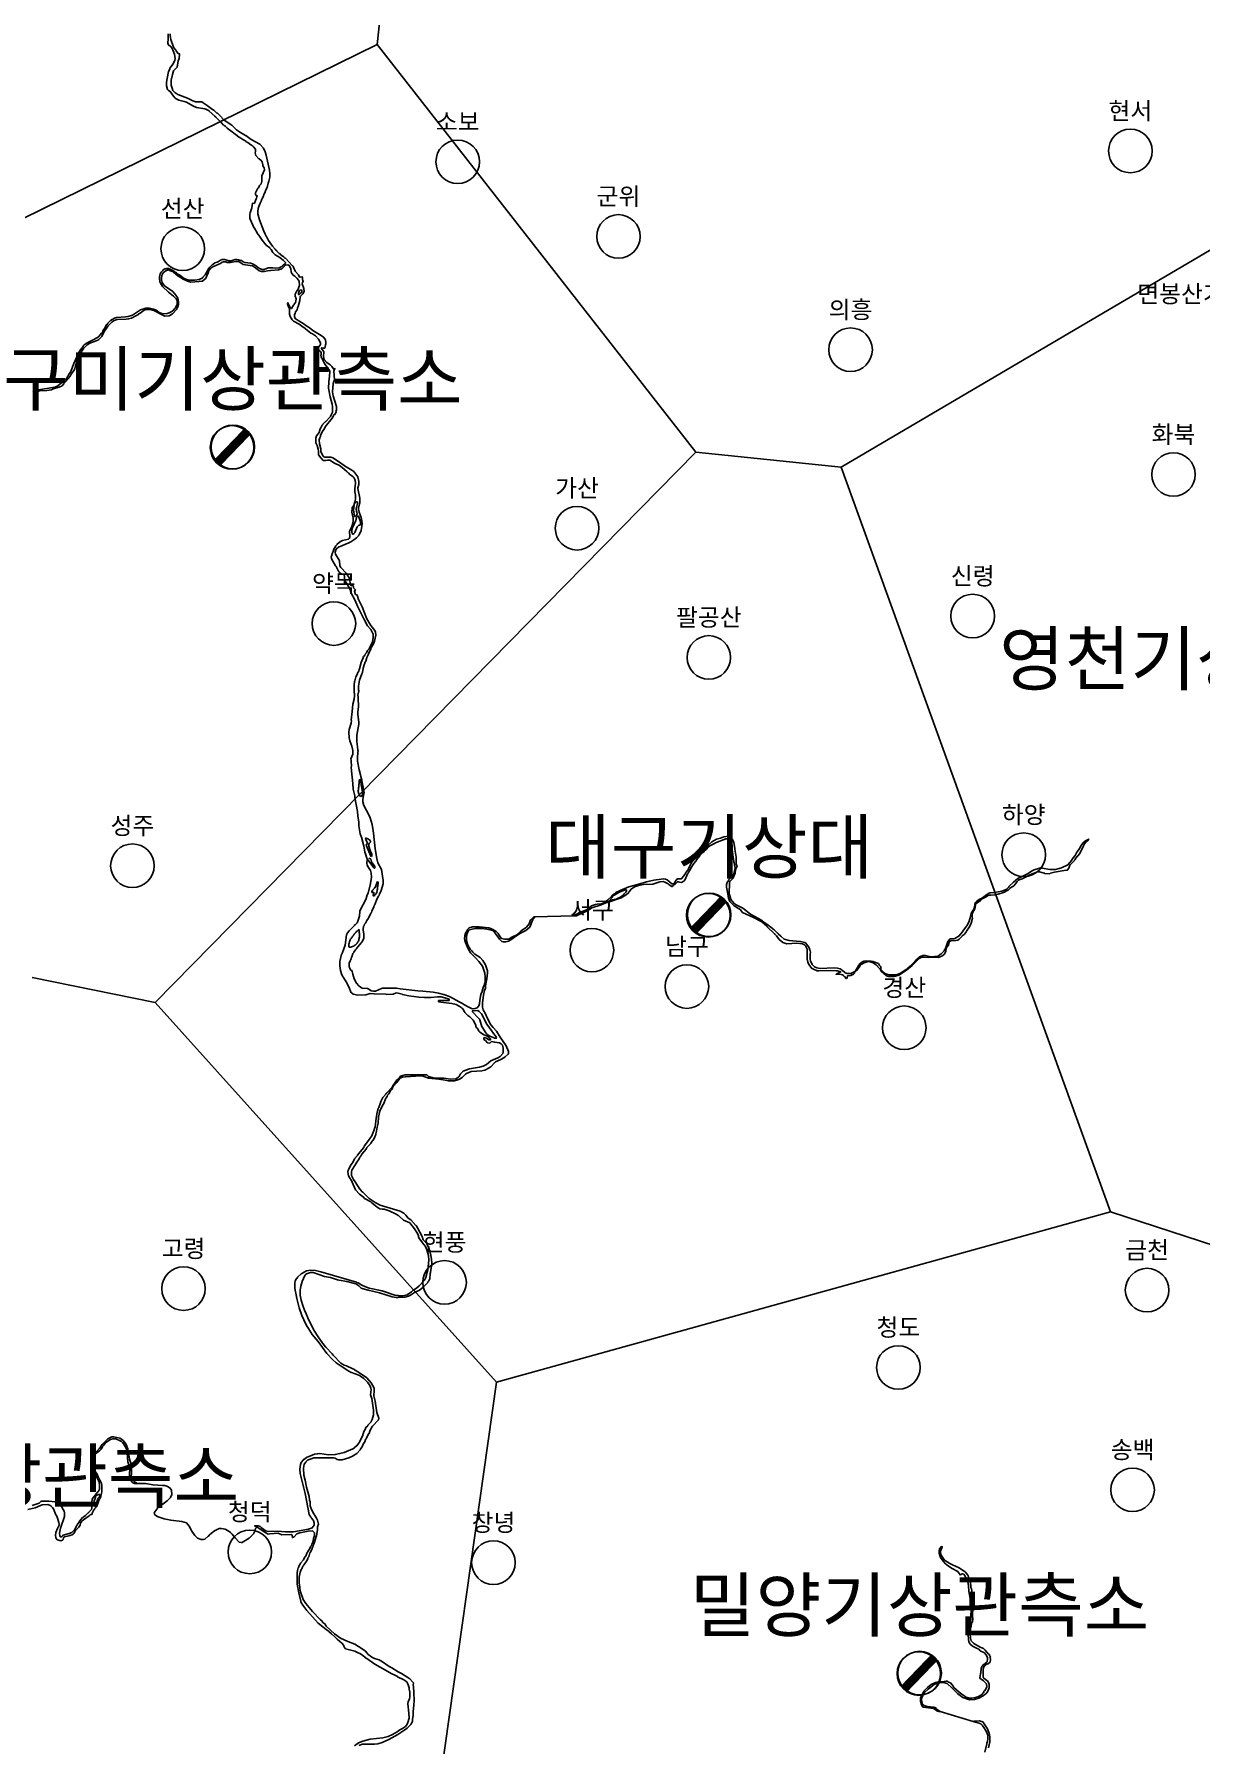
# Model space of a CAD drawing. Header units: millimetres. Extents: x -954552 to 1497340, y -301250 to 736091.
# Drawn here: x 307207 to 374112, y 218938 to 317031 of the extents above; entities that cross this region are included whole.
import ezdxf
from ezdxf.enums import TextEntityAlignment as Align

# ---------------------------------------------------------------- set-up
doc = ezdxf.new("R2010")
doc.units = ezdxf.units.MM
for name, color, linetype in [('AWS', 4, 'Continuous'), ('AWS명', 2, 'Continuous'), ('EL', 2, 'Continuous'), ('MAIN-RIVER', 5, 'Continuous'), ('Point', 1, 'Continuous'), ('관측소명', 3, 'Continuous'), ('기상청', 1, 'Continuous'), ('티센', 6, 'Continuous')]:
    doc.layers.add(name, color=color, linetype=linetype)
doc.styles.get("Standard").update_dxf_attribs({"font": ''})
doc.styles.get('Standard').set_extended_font_data('Gulim')

# ---------------------------------------------------------------- blocks, each defined once
blk = doc.blocks.new('관측소(기상청)')
at = {"layer": '기상청', "const_width": 500}
blk.add_lwpolyline([(821, 874), (-914, -926)], dxfattribs=at)
at = {"layer": '기상청'}
blk.add_circle((-46, -26), 1250, dxfattribs=at)

msp = doc.modelspace()

# ---------------------------------------------------------------- linework, layer by layer
at = {"layer": 'AWS'}
for centre in [(331495, 309714), (370073, 310336), (340715, 305435), (315723, 304728), (354027, 298939), (372545, 291783), (338340, 288702), (324393, 283236), (361028, 283666), (345897, 281293), (363955, 269979), (312840, 269347), (339193, 264506), (344639, 262418), (357106, 260055), (315771, 245097), (330741, 245453), (371033, 245012), (356767, 240575), (370198, 233557), (319571, 229996), (333544, 229382)]:
    msp.add_circle(centre, 1250, dxfattribs=at)
at = {"layer": 'MAIN-RIVER'}
for p, q in [((335898, 266411), (338158, 266479)), ((360499, 265650), (360703, 265894)), ((360678, 265593), (360839, 265837)), ((361057, 220282), (359156, 220847))]:
    msp.add_line(p, q, dxfattribs=at)
at = {"layer": 'MAIN-RIVER', "color": 5}
for points in [[(314880, 317050), (314890, 316760), (314870, 316510), (314880, 316460), (314890, 316430), (314980, 316360), (315040, 316330), (315120, 316210), (315130, 316180), (315130, 316180), (315250, 315880), (315280, 315750), (315290, 315620), (315280, 315540), (315180, 315330), (314980, 315080), (314980, 315030), (314900, 314890), (314830, 314490), (314790, 314280), (314790, 314070), (314860, 313870), (314900, 313810), (315010, 313750), (315200, 313470), (315290, 313370), (315350, 313320), (315510, 313250), (315800, 313180), (315940, 313140), (316310, 312920), (316510, 312820), (316990, 312760), (317050, 312740), (317250, 312630), (317250, 312620), (317560, 312340), (317590, 312300), (317610, 312300), (317620, 312270), (317700, 312190), (317700, 312190), (317880, 312030), (317920, 311970), (318070, 311820), (318080, 311820), (318100, 311790), (318130, 311770), (318150, 311770), (318180, 311730), (318240, 311690), (318250, 311670), (318280, 311660), (318280, 311640), (318560, 311440), (318650, 311350), (318740, 311300), (318860, 311200), (318860, 311180), (319060, 311070), (319180, 310990), (319250, 310960), (319360, 310880), (319360, 310860), (319450, 310820), (319630, 310680), (319660, 310670), (319690, 310640), (319710, 310640), (319750, 310620), (319760, 310590), (319790, 310570), (319900, 310440), (319900, 310440), (319890, 310310), (319870, 310230), (319890, 310150), (319920, 310070), (320090, 309890), (320110, 309890), (320230, 309790), (320290, 309720), (320310, 309550), (320320, 309490), (320400, 309360), (320420, 309250), (320260, 308910), (320270, 308830), (320270, 308610), (320230, 308450), (320130, 308350), (320090, 308250), (320030, 308200), (319890, 307940), (319890, 307840), (319940, 307790), (319990, 307770), (319990, 307730), (319970, 307710), (319950, 307630), (319930, 307600), (319840, 307350), (319830, 307330), (319740, 307350), (319730, 307340), (319730, 307340), (319690, 307070), (319590, 306780), (319580, 306720), (319570, 306490), (319590, 306420), (319830, 305900), (319840, 305900), (320010, 305600), (320060, 305530), (320080, 305530), (320080, 305510), (320170, 305400), (320200, 305340), (320280, 305220), (320510, 304940), (320720, 304790), (320720, 304770), (320800, 304690), (320900, 304520), (321030, 304380), (321290, 304230), (321500, 304060), (321510, 304060), (321520, 304040), (321610, 303940), (321610, 303890), (321480, 303780), (321470, 303780), (321460, 303750), (321410, 303710), (321250, 303630), (321250, 303630), (321050, 303620), (320890, 303640), (320630, 303640), (320400, 303530), (320290, 303530), (320130, 303590), (320070, 303630), (319900, 303760), (319720, 303870), (319630, 303900), (319280, 303940), (319190, 303980), (319090, 304050), (319040, 304050), (318920, 304090), (318820, 304110), (318740, 304110), (318510, 304040), (318360, 304040), (318130, 304110), (317980, 304110), (317890, 304080), (317780, 303990), (317700, 303960), (317570, 303930), (317450, 303830), (317410, 303810), (317280, 303680), (317280, 303670), (317200, 303570), (317120, 303440), (317120, 303440), (317110, 303400), (317080, 303360), (317020, 303240), (316880, 303090), (316880, 303070), (316660, 302960), (316410, 302920), (316100, 302920), (316020, 302940), (315810, 303020), (315550, 303210), (315520, 303240), (315450, 303270), (315450, 303280), (315410, 303310), (315370, 303340), (315330, 303370), (315300, 303390), (315260, 303420), (315220, 303450), (315180, 303470), (315140, 303500), (315090, 303520), (315050, 303550), (315000, 303560), (314950, 303580), (314910, 303590), (314860, 303590), (314810, 303590), (314760, 303580), (314750, 303580), (314750, 303580), (314700, 303570), (314660, 303550), (314610, 303520), (314580, 303490), (314560, 303470), (314520, 303430), (314490, 303390), (314470, 303350), (314440, 303290), (314400, 303110), (314400, 303040), (314420, 302830), (314450, 302760), (314560, 302560), (314910, 302230), (315200, 302010), (315340, 301860), (315400, 301760), (315410, 301560), (315370, 301450), (315310, 301360), (315310, 301340), (315280, 301310), (315280, 301300), (315180, 301190), (315160, 301190), (315160, 301180), (315130, 301150), (314950, 301050), (314840, 301010), (314590, 301000), (314590, 301000), (314380, 301070), (314200, 301200), (314050, 301270), (313820, 301320), (313610, 301320), (313550, 301310), (313300, 301220), (312850, 300920), (312590, 300850), (312440, 300820), (311920, 300780), (311820, 300740), (311580, 300610), (311430, 300470), (311420, 300430), (311350, 300370), (311230, 300150), (311150, 300030), (311120, 299950), (311070, 299890), (311070, 299880), (310910, 299690), (310840, 299630), (310580, 299510), (310250, 299340), (310070, 299210), (310010, 299160), (310010, 299130), (309860, 298940), (309830, 298870), (309680, 298630), (309680, 298630), (309520, 298230), (309500, 298200), (309440, 298040), (309410, 297980), (309400, 297940), (309280, 297650), (309190, 297530), (309150, 297450), (309090, 297380), (309090, 297350), (308810, 297040), (308770, 297030), (308560, 296870), (308390, 296800), (307460, 296640), (307260, 296550), (307130, 296480)], [(325820, 218899), (326026, 218964), (326719, 218969), (326919, 218997), (327161, 219076), (327546, 219250), (328061, 219527), (328454, 219790), (328593, 219894), (328605, 219894), (328808, 220100), (328837, 220177), (328882, 220240), (328902, 220289), (328903, 220387), (328944, 220630), (328940, 220884), (328964, 220979), (328972, 221262), (329001, 221425), (328987, 222003), (328944, 222429), (328970, 222469), (328911, 222539), (328749, 222725), (328642, 222806), (328642, 222806), (328629, 222806), (328277, 223019), (328078, 223114), (327716, 223346), (327558, 223422), (327184, 223700), (326996, 223804), (326719, 223890), (326573, 223970), (326489, 224028), (326483, 224045), (326471, 224044), (326366, 224119), (326204, 224313), (325895, 224523), (325850, 224558), (325806, 224568), (325589, 224708), (325198, 224857), (324774, 225056), (324420, 225299), (323960, 225739), (323869, 225870), (323767, 225948), (323713, 226017), (323713, 226029), (323611, 226113), (323159, 226583), (322785, 227033), (322637, 227269), (322487, 227710), (322487, 227710), (322434, 227903), (322433, 227991), (322404, 228215), (322399, 228546), (322457, 228841), (322479, 228874), (322516, 228992), (322549, 229033), (322621, 229175), (322676, 229231), (322686, 229269), (322829, 229465), (322897, 229606), (322901, 229654), (322950, 229717), (323021, 229937), (323040, 229956), (323149, 230182), (323149, 230220), (323173, 230245), (323173, 230264), (323185, 230276), (323203, 230371), (323244, 230443), (323365, 230811), (323365, 230842), (323389, 230898), (323420, 231036), (323461, 231289), (323462, 231431), (323502, 231593), (323502, 231593), (323463, 231814), (323404, 231942), (323183, 232278), (323085, 232484), (323031, 232637), (323024, 232861), (323000, 232973), (322975, 233179), (322815, 233702), (322740, 234113), (322661, 234393), (322642, 234806), (322695, 235032), (322788, 235148), (322788, 235160), (322879, 235253), (323246, 235390), (324370, 235395), (324476, 235377), (324590, 235298), (324653, 235280), (324878, 235271), (325257, 235395), (325456, 235486), (325703, 235637), (325901, 235856), (325931, 235925), (326016, 236025), (326028, 236075), (326088, 236215), (326169, 236309), (326169, 236309), (326216, 236437), (326248, 236477), (326247, 236496), (326338, 236668), (326338, 236687), (326405, 236792), (326430, 236805), (326444, 236857), (326471, 236976), (326538, 237071), (326562, 237146), (326614, 237202), (326614, 237214), (326943, 237565), (326977, 237660), (326854, 237986), (326758, 238637), (326679, 238942), (326684, 239031), (326712, 239180), (326707, 239367), (326688, 239421), (326529, 239702), (326282, 239980), (325928, 240233), (325915, 240233), (325609, 240421), (325576, 240434), (325569, 240452), (325480, 240501), (325109, 240665), (325109, 240665), (324983, 240709), (324794, 240824), (324349, 241275), (324289, 241356), (323930, 241746), (323820, 241879), (323539, 242270), (323247, 242707), (322892, 243421), (322813, 243658), (322716, 243863), (322620, 244125), (322520, 244434), (322466, 244715), (322462, 245027), (322480, 245107), (322489, 245234), (322566, 245504), (322731, 245843), (322755, 245868), (322755, 245881), (322829, 245945), (322990, 246010), (323052, 246018), (323209, 246014), (323849, 245798), (324200, 245728), (324593, 245609), (324690, 245573), (325135, 245499), (325656, 245370), (325656, 245370), (325718, 245340), (325820, 245266), (325966, 245131), (326079, 245082), (326355, 244999), (327014, 244846), (327742, 244620), (327974, 244592), (328079, 244592), (328455, 244599), (328679, 244672), (328791, 244723), (329013, 244883), (329307, 245006), (329483, 245145), (329779, 245451), (329789, 245481), (329830, 245537), (329895, 245659), (329921, 245959), (329940, 246022), (330006, 246542), (329998, 246791), (329929, 247110), (329917, 247121), (329910, 247226), (329714, 247718), (329644, 247761), (329522, 247887), (329464, 248090), (329182, 248592), (329182, 248592), (329146, 248636), (329157, 248676), (329088, 248709), (328806, 249045), (328655, 249140), (328525, 249308), (328400, 249430), (328192, 249533), (327050, 249890), (326791, 250018), (326766, 250045), (326418, 250262), (326047, 250620), (326047, 250633), (326020, 250650), (325923, 250762), (325902, 250800), (325885, 250806), (325620, 251225), (325521, 251361), (325411, 251590), (325398, 251640), (325396, 251783), (325432, 251884), (325509, 252008), (325539, 252077), (325603, 252149), (325706, 252357), (325841, 252546), (325883, 252630), (325936, 252699), (325936, 252699), (325999, 252811), (326239, 253096), (326238, 253121), (326251, 253121), (326287, 253159), (326287, 253185), (326508, 253425), (326529, 253475), (326686, 253672), (326705, 253716), (326730, 253745), (326776, 253899), (326793, 253927), (326798, 253977), (326844, 254129), (326869, 254362), (326929, 254594), (326954, 254938), (327037, 255265), (327085, 255403), (327212, 255655), (327231, 255674), (327376, 256013), (327449, 256114), (327478, 256196), (327553, 256272), (327646, 256444), (327711, 256525), (327812, 256740), (327891, 256805), (327996, 256913), (327996, 256913), (327996, 256926), (328183, 257144), (328183, 257156), (328332, 257216), (328494, 257250), (329362, 257306), (329450, 257295), (329826, 257157), (330409, 257110), (330781, 257044), (330947, 257018), (331154, 257017), (331316, 257017), (331453, 257044), (331590, 257111), (331746, 257208), (331941, 257389), (332003, 257434), (332258, 257556), (332876, 257590), (333050, 257624), (333134, 257653), (333397, 257811), (333600, 258039), (333600, 258051), (333656, 258102), (333959, 258233), (334137, 258331), (334222, 258387), (334391, 258542), (334411, 258572), (334411, 258572), (334399, 258611), (334402, 258695), (334279, 259024), (333921, 259526), (333722, 259859), (333530, 260070), (333398, 260231), (333180, 260620), (333083, 260849), (332954, 261086), (332914, 261241), (332911, 261435), (332923, 261479), (332966, 261923), (333035, 262188), (333035, 262219), (333090, 262299), (333097, 262438), (333135, 262667), (333166, 262860), (333197, 263207), (333195, 263313), (333084, 263674), (332936, 263910), (332777, 264076), (332474, 264284), (332353, 264398), (332303, 264460), (332290, 264462), (332290, 264481), (332214, 264558), (332214, 264558), (332144, 264654), (332053, 264859), (332006, 265064), (332008, 265333), (332049, 265527), (332116, 265610), (332116, 265622), (332178, 265673), (332320, 265710), (332515, 265741), (332902, 265747), (333161, 265709), (333441, 265648), (333548, 265606), (333899, 265143), (334032, 265008), (334095, 264984), (334263, 264991), (334400, 265026), (334605, 265141), (334835, 265311), (334838, 265315), (334918, 265360), (335063, 265458), (335410, 265635), (335639, 265826), (335813, 266271), (335843, 266294), (335891, 266355), (335898, 266411), (335845, 266400), (335845, 266400), (335688, 266246), (335675, 266245), (335609, 266082), (335585, 266012), (335432, 265823), (335141, 265605), (335032, 265505), (334866, 265361), (334811, 265352), (334714, 265312), (334569, 265232), (334541, 265206), (334411, 265145), (334364, 265131), (334191, 265145), (334004, 265182), (333928, 265263), (333806, 265455), (333673, 265596), (333433, 265730), (333276, 265784), (332732, 265851), (332338, 265839), (332158, 265786), (332109, 265741), (332083, 265708), (332083, 265696), (332029, 265633), (331926, 265438), (331892, 265178), (331906, 265057), (331906, 265057), (331935, 264951), (332088, 264584), (332229, 264362), (332353, 264228), (332378, 264215), (332378, 264203), (332535, 264054), (332704, 263864), (332916, 263588), (333047, 263193), (333075, 262956), (333074, 262690), (333065, 262674), (333049, 262649), (333020, 262505), (332953, 262366), (332877, 262071), (332845, 262016), (332828, 261955), (332767, 261630), (332743, 261432), (332707, 261319), (332609, 261198), (332503, 261154), (332410, 261146), (332291, 261166), (332018, 261289), (331786, 261433), (331774, 261449), (331572, 261539), (331232, 261741), (331232, 261741), (331019, 261841), (330691, 261966), (330685, 261960), (330678, 261970), (330390, 262046), (330085, 262090), (329500, 262150), (329213, 262166), (328195, 262290), (327976, 262317), (327714, 262331), (327176, 262322), (327123, 262309), (326776, 262160), (326670, 262158), (326523, 262181), (326402, 262262), (326324, 262298), (326023, 262333), (325929, 262385), (325832, 262458), (325694, 262616), (325565, 262867), (325474, 263134), (325446, 263290), (325414, 263343), (325364, 263357), (325351, 263372), (325302, 263465), (325274, 263556), (325269, 263704), (325269, 263704), (325276, 263762), (325318, 263900), (325385, 264013), (325402, 264105), (325414, 264118), (325481, 264310), (325545, 264376), (325545, 264388), (325638, 264519), (325689, 264574), (325689, 264600), (325959, 264917), (325959, 264929), (325996, 264967), (326112, 265169), (326120, 265444), (326067, 265661), (326066, 265718), (326101, 265881), (326122, 265914), (326155, 266006), (326204, 266058), (326275, 266210), (326374, 266348), (326507, 266620), (326545, 266662), (326562, 266744), (326678, 266987), (326678, 267006), (326768, 267164), (326858, 267423), (326858, 267423), (326951, 267601), (326982, 267641), (327010, 267732), (327089, 267877), (327140, 268040), (327152, 268053), (327213, 268316), (327217, 268504), (327120, 269133), (326921, 269505), (326861, 269771), (326770, 270314), (326669, 271224), (326655, 271351), (326586, 271713), (326469, 272092), (326411, 272235), (326114, 272793), (326048, 273004), (326046, 273167), (326100, 273377), (326122, 273530), (326120, 273631), (326062, 273945), (326037, 274022), (326017, 274086), (325991, 274257), (325931, 274473), (325921, 274557), (325845, 274845), (325751, 275344), (325751, 275344), (325745, 275563), (325763, 275838), (325782, 275927), (325763, 275976), (325757, 276163), (325709, 276474), (325703, 276836), (325824, 277469), (325823, 277575), (325760, 278012), (325758, 278149), (325803, 278488), (325795, 278956), (325795, 278956), (325795, 278956), (325781, 279035), (325781, 279035), (325770, 279132), (325830, 279380), (325810, 279430), (325800, 279640), (325870, 279990), (325990, 280350), (326030, 280420), (326070, 280680), (326150, 280920), (326170, 280940), (326170, 281000), (326220, 281080), (326280, 281280), (326360, 281450), (326430, 281640), (326510, 281760), (326520, 281830), (326540, 281840), (326550, 281880), (326670, 282080), (326730, 282230), (326800, 282560), (326780, 282740), (326750, 282840), (326510, 283130), (326290, 283510), (326010, 284200), (325800, 284620), (325730, 284870), (325710, 284890), (325640, 284910), (325640, 284910), (325610, 284950), (325570, 285090), (325620, 285150), (325620, 285180), (325520, 285290), (325510, 285350), (325490, 285410), (325390, 285400), (325350, 285440), (325320, 285530), (325310, 285730), (325270, 285850), (325090, 286130), (324790, 286450), (324730, 286550), (324710, 286830), (324700, 286870), (324490, 287220), (324460, 287320), (324510, 287470), (324550, 287520), (324560, 287540), (324650, 287620), (325260, 287870), (325360, 287930), (325530, 288040), (325690, 288160), (325800, 288270), (325800, 288280), (325840, 288320), (325960, 288570), (325960, 288570), (326000, 288820), (326010, 288990), (326000, 289090), (325990, 289120), (325950, 289320), (325850, 289620), (325810, 289790), (325810, 289850), (325870, 290100), (325890, 290130), (325890, 290240), (325880, 290430), (325770, 290980), (325770, 291020), (325830, 291210), (325830, 291390), (325760, 291640), (325660, 291810), (325540, 291950), (325420, 292040), (325100, 292220), (325010, 292280), (324980, 292290), (324600, 292560), (324330, 292730), (324220, 292780), (323870, 292780), (323810, 292800), (323780, 292830), (323650, 293090), (323640, 293250), (323640, 293250), (323560, 293540), (323550, 293770), (323590, 293890), (323620, 293960), (323630, 294030), (323760, 294280), (323840, 294390), (323900, 294510), (324300, 295020), (324350, 295100), (324350, 295120), (324380, 295150), (324390, 295200), (324420, 295210), (324530, 295360), (324530, 295370), (324510, 295390), (324550, 295490), (324540, 295690), (324420, 296040), (324380, 296240), (324360, 296300), (324320, 296530), (324350, 297000), (324430, 297220), (324400, 297700), (324450, 297860), (324370, 297840), (324280, 297970), (324180, 298070), (323980, 298200), (323980, 298200), (323830, 298380), (323810, 298470), (323800, 298540), (323820, 298810), (323690, 299010), (323690, 299050), (323770, 299030), (323780, 299020), (323870, 299020), (323880, 299030), (323910, 299220), (323940, 299270), (323940, 299330), (323910, 299500), (323880, 299560), (323800, 299650), (323660, 299750), (323190, 300040), (322970, 300210), (322850, 300290), (322640, 300450), (322440, 300560), (322390, 300600), (322340, 300610), (322180, 300720), (322130, 300840), (322130, 300960), (322170, 301020), (322200, 301110), (322290, 301230), (322310, 301340), (322310, 301340), (322350, 301410), (322440, 301760), (322460, 301980), (322470, 302000), (322620, 302150), (322680, 302280), (322670, 302450), (322580, 302720), (322590, 302800), (322600, 302820), (322620, 302820), (322640, 302860), (322590, 302940), (322590, 303060), (322570, 303120), (322460, 303100), (322430, 303100), (322370, 303240), (322180, 303440), (322080, 303670), (322030, 303750), (322020, 303750), (322000, 303770), (321610, 304180), (321580, 304190), (321550, 304230), (321520, 304250), (321520, 304260), (321500, 304290), (321480, 304290), (321470, 304310), (321470, 304310), (321450, 304310), (321310, 304420), (321310, 304430), (321260, 304460), (321200, 304510), (321140, 304580), (321120, 304590), (321120, 304600), (321070, 304650), (321050, 304680), (321030, 304690), (321030, 304710), (320870, 304880), (320640, 305200), (320560, 305360), (320550, 305390), (320530, 305420), (320450, 305570), (320380, 305740), (320130, 306380), (320040, 306730), (320040, 306870), (320060, 307030), (320090, 307150), (320160, 307340), (320240, 307490), (320240, 307540), (320260, 307580), (320360, 307750), (320380, 307840), (320440, 307930), (320440, 307930), (320490, 308110), (320570, 308250), (320620, 308480), (320660, 308600), (320720, 308840), (320720, 309050), (320710, 309240), (320510, 310100), (320460, 310280), (320350, 310500), (320140, 310720), (319650, 311000), (319340, 311220), (319330, 311220), (319030, 311390), (319000, 311420), (319030, 311390), (318800, 311540), (318550, 311810), (318100, 312110), (317840, 312380), (317750, 312460), (317710, 312510), (317690, 312510), (317510, 312680), (317430, 312720), (317360, 312780), (317120, 312950), (316890, 313090), (316820, 313150), (316560, 313150), (316560, 313150), (316460, 313150), (316420, 313170), (316300, 313220), (315990, 313370), (315440, 313570), (315270, 313680), (315150, 313810), (315110, 313930), (315070, 314100), (315070, 314400), (315130, 314730), (315200, 314930), (315290, 315030), (315300, 315030), (315350, 315080), (315400, 315150), (315470, 315510), (315520, 315640), (315540, 315880), (315550, 315900), (315460, 315920), (315380, 316020), (315370, 316020), (315360, 316050), (315190, 316290), (315040, 316730), (315000, 316950), (315000, 317060)], [(307190, 296370), (307230, 296430), (307310, 296520), (307510, 296590), (307930, 296600), (308190, 296640), (308260, 296670), (308380, 296720), (308630, 296790), (308810, 296870), (308910, 296980), (308910, 297000), (309000, 297090), (309000, 297110), (309270, 297420), (309330, 297530), (309450, 297680), (309510, 297800), (309530, 297870), (309640, 298250), (309690, 298390), (309690, 298410), (309840, 298730), (309900, 298800), (309950, 298890), (310040, 298990), (310040, 299000), (310110, 299080), (310110, 299080), (310240, 299210), (310390, 299310), (310600, 299400), (310850, 299490), (310920, 299520), (311080, 299700), (311220, 299980), (311330, 300130), (311390, 300230), (311450, 300300), (311450, 300310), (311650, 300520), (311750, 300600), (311970, 300680), (312490, 300690), (312620, 300700), (312790, 300740), (313080, 300900), (313110, 300920), (313160, 300940), (313170, 300970), (313290, 301030), (313520, 301210), (313640, 301250), (313860, 301250), (314070, 301190), (314540, 300930), (314690, 300860), (314940, 300880), (314990, 300910), (315130, 300990), (315130, 300990), (315370, 301240), (315470, 301440), (315490, 301540), (315490, 301680), (315440, 301890), (315330, 302060), (315150, 302270), (314730, 302570), (314660, 302630), (314540, 302800), (314510, 302950), (314510, 303070), (314530, 303200), (314600, 303350), (314710, 303450), (314790, 303490), (314900, 303510), (314970, 303490), (314980, 303490), (315030, 303470), (315080, 303450), (315120, 303430), (315160, 303420), (315200, 303390), (315470, 303160), (315540, 303110), (315710, 303000), (316000, 302860), (316190, 302820), (316660, 302850), (316830, 302870), (316830, 302870), (316860, 302860), (317010, 303010), (317040, 303010), (317190, 303340), (317230, 303490), (317330, 303610), (317450, 303700), (317790, 303840), (317890, 303890), (317980, 303950), (318060, 303980), (318190, 303980), (318280, 303940), (318470, 303940), (318760, 304000), (318940, 303990), (319140, 303860), (319200, 303830), (319590, 303770), (319720, 303740), (319900, 303640), (320110, 303460), (320240, 303430), (320420, 303430), (320590, 303460), (320770, 303490), (321220, 303510), (321350, 303550), (321400, 303580), (321610, 303780), (321750, 303800), (321750, 303800), (321830, 303770), (321930, 303600), (321950, 303360), (321960, 303340), (322060, 303210), (322160, 303150), (322260, 303040), (322280, 303040), (322280, 303030), (322410, 302860), (322430, 302610), (322420, 302590), (322410, 302580), (322350, 302410), (322250, 302270), (322170, 302130), (322180, 302010), (322230, 301850), (322220, 301720), (322200, 301640), (322070, 301500), (321960, 301300), (321930, 301300), (321880, 301350), (321760, 301630), (321730, 301570), (321770, 301460), (321840, 301290), (321850, 300990), (321840, 300980), (321890, 300840), (321890, 300840), (322000, 300650), (322080, 300570), (322410, 300410), (322560, 300290), (322750, 300160), (322760, 300140), (322870, 300060), (323070, 299890), (323170, 299840), (323330, 299730), (323510, 299550), (323630, 299340), (323620, 299250), (323600, 299190), (323490, 299070), (323490, 298990), (323540, 298890), (323600, 298850), (323670, 298780), (323670, 298660), (323650, 298650), (323670, 298520), (323700, 298450), (323890, 298090), (324140, 297740), (324160, 297690), (324150, 297430), (324100, 297090), (324090, 296740), (324180, 296240), (324300, 295820), (324300, 295820), (324320, 295660), (324320, 295420), (324310, 295350), (324260, 295240), (324190, 295110), (323920, 294810), (323900, 294810), (323780, 294690), (323780, 294670), (323720, 294610), (323640, 294460), (323600, 294410), (323550, 294190), (323480, 294100), (323480, 294090), (323390, 294000), (323350, 293870), (323350, 293670), (323350, 293590), (323430, 293440), (323500, 293240), (323510, 293130), (323520, 292920), (323640, 292730), (323780, 292590), (323920, 292580), (324040, 292610), (324160, 292600), (324430, 292430), (324720, 292290), (324870, 292190), (324870, 292190), (325130, 291950), (325150, 291940), (325170, 291910), (325240, 291850), (325260, 291850), (325280, 291810), (325500, 291640), (325550, 291590), (325620, 291440), (325630, 291300), (325620, 291090), (325590, 291000), (325590, 290790), (325630, 290600), (325640, 290370), (325600, 290210), (325530, 290000), (325450, 289890), (325440, 289860), (325430, 289630), (325500, 289280), (325500, 289110), (325440, 288850), (325430, 288840), (325420, 288800), (325380, 288710), (325370, 288680), (325290, 288520), (325280, 288430), (325300, 288310), (325310, 288180), (325310, 288180), (325270, 288120), (325230, 288080), (324890, 287990), (324770, 287940), (324700, 287890), (324580, 287790), (324580, 287770), (324500, 287690), (324400, 287510), (324350, 287370), (324310, 287300), (324260, 287100), (324230, 287060), (324250, 286970), (324280, 286900), (324490, 286550), (324520, 286510), (324680, 286210), (324720, 286160), (324830, 286090), (324970, 286050), (324980, 286030), (325010, 285930), (325010, 285720), (325130, 285540), (325320, 285190), (325370, 285020), (325620, 284560), (325750, 284230), (326110, 283500), (326330, 283100), (326330, 283100), (326510, 282900), (326640, 282620), (326650, 282430), (326600, 282180), (326480, 281910), (326430, 281840), (326410, 281790), (326330, 281690), (326270, 281560), (326190, 281480), (326160, 281400), (326100, 281340), (326050, 281220), (326030, 281200), (325950, 281000), (325860, 280630), (325840, 280600), (325820, 280500), (325770, 280420), (325740, 280400), (325740, 280360), (325650, 280180), (325590, 279950), (325570, 279920), (325580, 279880), (325560, 279740), (325560, 279380), (325579, 279120), (325574, 279046), (325564, 278959), (325558, 278903), (325475, 278608), (325451, 278188), (325390, 277697), (325396, 277682), (325392, 277531), (325273, 277161), (325257, 277008), (325267, 276680), (325281, 276605), (325308, 276506), (325432, 276201), (325479, 275951), (325476, 275738), (325371, 275486), (325381, 275407), (325376, 275357), (325397, 275045), (325391, 275027), (325403, 274788), (325481, 274057), (325500, 273746), (325586, 273350), (325595, 273264), (325750, 272462), (325767, 272200), (325824, 271854), (325831, 271645), (325910, 271186), (325960, 271026), (325960, 271026), (325979, 270985), (326092, 270552), (326117, 270494), (326177, 270123), (326215, 270025), (326290, 269772), (326304, 269738), (326281, 269475), (326300, 269393), (326348, 269299), (326490, 269080), (326536, 268912), (326545, 268699), (326501, 268331), (326359, 267772), (326311, 267678), (326252, 267471), (326093, 267143), (326032, 267067), (325881, 266733), (325854, 266464), (325771, 266163), (325720, 266081), (325616, 265954), (325571, 265944), (325572, 265913), (325350, 265685), (325269, 265613), (325176, 265495), (325121, 265378), (325036, 264783), (325036, 264783), (324884, 264370), (324864, 264342), (324862, 264300), (324837, 264274), (324731, 263848), (324735, 263603), (324764, 263348), (324849, 263096), (324908, 262994), (324914, 262969), (324928, 262966), (324924, 262955), (324938, 262930), (325093, 262688), (325261, 262367), (325357, 262094), (325503, 261982), (325773, 261927), (326222, 261945), (326478, 262012), (326699, 262010), (327380, 261974), (327398, 261958), (327785, 261976), (327922, 262043), (328009, 262054), (328317, 261981), (328330, 261965), (328697, 261892), (329275, 261805), (329581, 261784), (329581, 261784), (329974, 261790), (330336, 261833), (330537, 261836), (330895, 261733), (331008, 261687), (331008, 261637), (330996, 261624), (330852, 261613), (330403, 261615), (330397, 261581), (330408, 261548), (330519, 261525), (331156, 261446), (331399, 261387), (331683, 261235), (331740, 261175), (331752, 261175), (331771, 261144), (331784, 261144), (331882, 260972), (331901, 260938), (332083, 260763), (332198, 260674), (332375, 260483), (332523, 260247), (332542, 260185), (332534, 260131), (332600, 260041), (332627, 260025), (332711, 259853), (332767, 259795), (332767, 259795), (332921, 259716), (332994, 259654), (333202, 259568), (333223, 259552), (333223, 259539), (333280, 259508), (333287, 259491), (333335, 259460), (333373, 259414), (333374, 259360), (333287, 259365), (333154, 259451), (333016, 259491), (332997, 259470), (332992, 259392), (333087, 259332), (333183, 259207), (333202, 259195), (333345, 259179), (333438, 259262), (333520, 259257), (333620, 259221), (333896, 259188), (333987, 259139), (334073, 259052), (334106, 258890), (334103, 258684), (334074, 258571), (333938, 258406), (333793, 258322), (333392, 258161), (333392, 258161), (333151, 257957), (332959, 257861), (332741, 257801), (332171, 257699), (332108, 257683), (331808, 257562), (331648, 257416), (331587, 257265), (331550, 257224), (331396, 257125), (331077, 257107), (330707, 257158), (330157, 257174), (329819, 257269), (329730, 257349), (329605, 257360), (328486, 257355), (328352, 257321), (328212, 257272), (328155, 257212), (327992, 257043), (327963, 256984), (327880, 256890), (327868, 256862), (327813, 256783), (327796, 256758), (327738, 256658), (327476, 256371), (327421, 256327), (327421, 256314), (327377, 256270), (327377, 256270), (327378, 256257), (327203, 256048), (327084, 255828), (327049, 255690), (326985, 255548), (326969, 255475), (326940, 255438), (326939, 255399), (326923, 255373), (326919, 255323), (326880, 255202), (326818, 254868), (326763, 254367), (326725, 254271), (326692, 254141), (326652, 254068), (326570, 253864), (326459, 253706), (326445, 253663), (326136, 253257), (326103, 253186), (325903, 252945), (325903, 252932), (325747, 252753), (325747, 252740), (325634, 252612), (325634, 252599), (325578, 252530), (325472, 252336), (325371, 252202), (325352, 252145), (325352, 252145), (325255, 251975), (325202, 251818), (325204, 251656), (325237, 251556), (325442, 251222), (325436, 251204), (325630, 250768), (325861, 250510), (326095, 250346), (326157, 250273), (326509, 250082), (326566, 250024), (326880, 249771), (327034, 249678), (327154, 249655), (327284, 249644), (327561, 249554), (327970, 249367), (328076, 249289), (328096, 249289), (328113, 249275), (328114, 249262), (328388, 249023), (328740, 248869), (329020, 248526), (329193, 248267), (329245, 248118), (329246, 248042), (329298, 247943), (329559, 247635), (329649, 247505), (329649, 247505), (329727, 247315), (329824, 246995), (329835, 246726), (329787, 246169), (329692, 245824), (329687, 245768), (329590, 245585), (329280, 245263), (329134, 245129), (328924, 244981), (328849, 244911), (328603, 244746), (328366, 244679), (328110, 244678), (328085, 244694), (327888, 244729), (327168, 244968), (326409, 245131), (326164, 245224), (326000, 245299), (325784, 245431), (325736, 245436), (325698, 245464), (323644, 246067), (323332, 246134), (323069, 246149), (322826, 246108), (322551, 245972), (322508, 245941), (322306, 245750), (322307, 245725), (322307, 245725), (322239, 245655), (322178, 245529), (322153, 245419), (322153, 245141), (322168, 245004), (322231, 244734), (322265, 244535), (322322, 244292), (322410, 243999), (322561, 243561), (322785, 243063), (322862, 242918), (322935, 242807), (323156, 242469), (323487, 242074), (323986, 241382), (324323, 241034), (324519, 240846), (324870, 240608), (325247, 240371), (325394, 240296), (325408, 240278), (325821, 240142), (325825, 240129), (325879, 240114), (325879, 240102), (325973, 240047), (326113, 239946), (326317, 239736), (326457, 239532), (326486, 239447), (326486, 239447), (326515, 239395), (326523, 239308), (326490, 239014), (326562, 238796), (326589, 238665), (326666, 238122), (326670, 237854), (326592, 237586), (326526, 237477), (326526, 237452), (326347, 237267), (326336, 237231), (326224, 237142), (326185, 237025), (326142, 236966), (326117, 236911), (326033, 236632), (325971, 236544), (325856, 236286), (325739, 236141), (325714, 236091), (325694, 236084), (325555, 235959), (325555, 235947), (325478, 235902), (324990, 235697), (324739, 235633), (324468, 235577), (324092, 235565), (323591, 235648), (323447, 235630), (323447, 235630), (323282, 235600), (323155, 235552), (322820, 235405), (322704, 235325), (322664, 235314), (322635, 235262), (322623, 235262), (322518, 235117), (322488, 235016), (322476, 235003), (322443, 234741), (322453, 234503), (322738, 233357), (322982, 232137), (323064, 231996), (323104, 231950), (323104, 231937), (323131, 231918), (323246, 231762), (323238, 231709), (323262, 231665), (323260, 231528), (323156, 231379), (322935, 231303), (322072, 231148), (321610, 231141), (321166, 231196), (320634, 231163), (320484, 231198), (320452, 231217), (320306, 231342), (320306, 231342), (320264, 231368), (320258, 231386), (320215, 231406), (320161, 231450), (320054, 231486), (319845, 231491), (319929, 231453), (319947, 231401), (320010, 231423), (320050, 231382), (320486, 231085), (320629, 231024), (320701, 231026), (320965, 231058), (321191, 231071), (321406, 230987), (321943, 230989), (321981, 230977), (322006, 230946), (322016, 230822), (322121, 230861), (322268, 231038), (322435, 231097), (322914, 231193), (323159, 231201), (323203, 231178), (323273, 231097), (323288, 230935), (323234, 230764), (323222, 230752), (323187, 230565), (323187, 230565), (323126, 230451), (323103, 230363), (323066, 230324), (323031, 230234), (322944, 230078), (322840, 229928), (322781, 229758), (322731, 229707), (322652, 229550), (322480, 229359), (322463, 229303), (322395, 229221), (322362, 229110), (322345, 229082), (322306, 228926), (322289, 228801), (322292, 228157), (322376, 227644), (322492, 227172), (322489, 227117), (322526, 227099), (322610, 226943), (322841, 226634), (323496, 225907), (323768, 225702), (323952, 225548), (323983, 225536), (323990, 225519), (324068, 225465), (324090, 225459), (324108, 225434), (324108, 225434), (324265, 225310), (324439, 225134), (324576, 225002), (324850, 224772), (324958, 224635), (324972, 224586), (325007, 224518), (325068, 224444), (325601, 224300), (325714, 224258), (325793, 224211), (325884, 224174), (326036, 224080), (326189, 223952), (326208, 223952), (326220, 223942), (326214, 223933), (326275, 223880), (326744, 223557), (327487, 223132), (327575, 223092), (327670, 223026), (327882, 222936), (328048, 222845), (328048, 222833), (328407, 222663), (328457, 222623), (328470, 222623), (328526, 222580), (328533, 222561), (328568, 222542), (328568, 222542), (328615, 222463), (328655, 222373), (328707, 222205), (328720, 222135), (328742, 221963), (328753, 221699), (328723, 221549), (328657, 221416), (328634, 221291), (328698, 220742), (328703, 220474), (328644, 220223), (328577, 220091), (328493, 219993), (328337, 219868), (328169, 219797), (328017, 219688), (327746, 219533), (327512, 219418), (327194, 219328), (326465, 219252), (326060, 219153), (325812, 219055), (325576, 218883)], [(361945, 218754), (362008, 219111), (362010, 219392), (361976, 219598), (361925, 219746), (361872, 219856), (361604, 220246), (361422, 220308), (361121, 220296), (361057, 220282), (361116, 220248), (361405, 220183), (361493, 220135), (361550, 220082), (361562, 220082), (361570, 220063), (361570, 220063), (361639, 219987), (361799, 219727), (361890, 219496), (361899, 219297), (361870, 219109), (361849, 219059), (361842, 218997), (361718, 218507)]]:
    msp.add_lwpolyline(points, dxfattribs=at)
at = {"layer": 'MAIN-RIVER'}
for points in [[(322390, 302240), (322400, 302300), (322450, 302360), (322530, 302370), (322560, 302330), (322560, 302240), (322460, 302170), (322400, 302100), (322360, 302110), (322360, 302200), (322390, 302230), (322390, 302240), (322390, 302240)], [(325540, 288870), (325580, 288990), (325650, 289130), (325700, 289310), (325760, 289390), (325760, 289400), (325810, 289390), (325920, 289070), (325920, 288900), (325810, 288850), (325730, 288780), (325590, 288450), (325540, 288390), (325510, 288360), (325480, 288360), (325440, 288410), (325430, 288450), (325420, 288480), (325430, 288570), (325470, 288750), (325540, 288870), (325540, 288870)], [(325550, 289980), (325530, 289870), (325520, 289760), (325530, 289630), (325570, 289390), (325580, 289380), (325640, 289380), (325680, 289420), (325720, 289520), (325710, 289630), (325690, 289680), (325680, 289820), (325750, 290120), (325750, 290200), (325730, 290210), (325680, 290220), (325670, 290210), (325630, 290170), (325620, 290150), (325620, 290150)], [(325862, 274313), (325857, 274263), (325851, 274214), (325846, 274164), (325841, 274114), (325836, 274064), (325832, 274014), (325829, 273965), (325826, 273919), (325818, 273866), (325810, 273813), (325802, 273760), (325796, 273707), (325793, 273655), (325793, 273604), (325798, 273556), (325809, 273509), (325826, 273465), (325838, 273442), (325868, 273387), (325903, 273343), (325938, 273322), (325946, 273322), (325980, 273344), (326011, 273390), (326029, 273430), (326043, 273474), (326048, 273521), (326044, 273571), (326035, 273622), (326022, 273674), (326007, 273726), (325993, 273776), (325987, 273826), (325981, 273875), (325974, 273925), (325974, 273925), (325967, 273974), (325960, 274024), (325953, 274073), (325946, 274123), (325939, 274172), (325934, 274206), (325862, 274313), (325862, 274313)], [(326244, 270522), (326505, 269888), (326548, 269885), (326579, 269920), (326578, 270013), (326481, 270213), (326396, 270467), (326406, 270580), (326425, 270624), (326489, 270700), (326497, 270763), (326434, 270837), (326296, 270916), (326232, 270936), (326220, 270933), (326208, 270870), (326311, 270703), (326312, 270647), (326244, 270522), (326244, 270522)], [(344906, 269522), (345226, 269871), (345225, 269896), (345268, 269940), (345268, 269953), (345523, 270251), (345737, 270366), (345841, 270480), (345841, 270505), (346075, 270722), (346342, 270863), (346572, 270923), (346762, 271003), (347051, 271044), (347059, 271020), (347160, 270963), (347250, 270861), (347339, 270684), (347380, 270346), (347395, 270306), (347470, 269830), (347470, 269830)], [(347295, 269827), (347238, 270295), (347234, 270527), (347194, 270688), (347147, 270756), (347048, 270861), (346986, 270885), (346872, 270883), (346282, 270666), (346227, 270624), (345954, 270482), (345861, 270412), (345736, 270274), (345634, 270184), (345615, 270146), (345603, 270145), (345559, 270101), (345547, 270101), (345382, 269936), (345363, 269889), (345197, 269695), (345197, 269676), (345167, 269620), (345155, 269620), (345155, 269607), (345044, 269474), (345044, 269474)], [(360839, 265837), (360939, 266054), (361014, 266346), (360995, 266415), (361000, 266491), (361011, 266647), (361054, 266713), (361105, 266781), (361147, 266883), (361190, 267087), (361202, 267157), (361365, 267271), (361445, 267315), (361522, 267405), (361526, 267416), (361580, 267443), (361809, 267562), (361928, 267656), (362078, 267666), (362345, 267680), (362490, 267709), (362849, 267838), (362994, 267925), (363020, 267923), (363058, 267941), (363199, 268086), (363385, 268193), (363483, 268307), (363584, 268438), (363584, 268450), (363651, 268514), (363651, 268514), (363695, 268545), (363861, 268595), (363949, 268627), (364353, 268840), (364746, 268991), (364863, 269001), (365121, 268912), (365162, 268915), (365159, 268896), (365451, 268877), (365495, 268916), (365717, 268976), (366274, 269072), (366458, 269086), (366462, 269119), (366537, 269204), (366576, 269327), (366601, 269373), (366871, 269650), (366871, 269662), (366908, 269700), (366932, 269763), (367178, 270048), (367376, 270490), (367445, 270596), (367445, 270609), (367528, 270692), (367528, 270705), (367609, 270778), (367684, 270871), (367497, 270784), (367497, 270784), (367391, 270690), (367391, 270678), (367270, 270543), (367270, 270518), (367230, 270471), (367155, 270335), (366983, 270095), (366898, 269931), (366794, 269797), (366725, 269694), (366721, 269672), (366487, 269407), (366115, 269220), (365922, 269161), (365786, 269140), (365455, 269128), (365021, 269214), (364853, 269213), (364555, 269114), (364437, 269063), (364176, 268886), (363991, 268782), (363625, 268619), (363366, 268403), (363131, 268174), (363132, 268161), (363083, 268111), (363083, 268099), (363070, 268098), (363066, 268081), (363009, 268023), (363009, 268023), (362996, 268022), (362953, 267984), (362705, 267881), (362284, 267813), (362025, 267789), (361923, 267749), (361907, 267715), (361835, 267689), (361665, 267571), (361543, 267470), (361462, 267446), (361270, 267308), (361188, 267231), (361148, 267119), (361147, 267053), (361088, 266849), (360983, 266690), (360977, 266671), (360937, 266642), (360916, 266499), (360813, 266102), (360703, 265894), (360703, 265894)], [(326403, 269772), (326491, 269749), (326512, 269719), (326557, 269580), (326717, 269351), (326733, 269299), (326737, 269220), (326704, 269201), (326618, 269302), (326304, 269738), (326304, 269738)], [(344868, 269203), (344832, 269115), (344766, 269045), (344709, 268924), (344678, 268882), (344546, 268561), (344457, 268458), (344324, 268395), (344221, 268407), (344148, 268433), (344098, 268429), (343968, 268289), (343850, 268238), (343811, 268159), (343776, 268155), (343628, 268251), (343558, 268314), (343455, 268374), (343380, 268406), (343273, 268435), (343092, 268432), (342688, 268283), (342157, 268262), (341858, 268214), (341634, 268142), (341435, 268007), (341300, 267834), (341300, 267821), (341166, 267678), (340872, 267504), (340192, 267274), (340192, 267274), (339987, 267219), (339820, 267148), (339724, 267106), (339184, 266933), (338994, 266807), (338811, 266703), (338452, 266556), (338309, 266473), (338158, 266479), (338488, 266663), (338790, 266779), (338923, 266841), (339163, 267048), (339400, 267127), (339495, 267143), (339708, 267165), (339724, 267163), (339875, 267211), (339911, 267252), (340077, 267371), (340312, 267578), (340397, 267673), (340494, 267735), (340569, 267803), (340819, 267936), (341315, 268130), (341805, 268265), (342329, 268427), (342734, 268515), (343296, 268592), (343403, 268569), (343403, 268569), (343503, 268532), (343775, 268318), (343893, 268329), (343930, 268364), (343979, 268465), (344083, 268597), (344321, 268592), (344345, 268608), (344369, 268658), (344529, 268847), (344559, 268917), (344731, 269145), (344730, 269189), (344730, 269189)], [(360678, 265593), (360641, 265518), (360532, 265406), (360428, 265318), (360421, 265300), (360259, 265140), (360247, 265140), (360185, 265086), (360060, 265051), (359773, 265045), (359736, 265029), (359681, 264960), (359639, 264797), (359530, 264666), (359497, 264487), (359495, 264451), (359407, 264270), (359254, 264168), (359065, 264092), (358992, 264103), (358521, 264088), (358218, 264106), (358107, 264095), (358061, 264082), (358057, 264075), (357962, 264019), (357781, 263861), (357561, 263626), (357243, 263361), (357001, 263210), (356789, 263066), (356789, 263066), (356608, 263013), (356554, 263007), (356517, 262993), (356202, 262994), (356116, 263018), (356048, 263076), (355949, 263157), (355926, 263172), (355805, 263278), (355745, 263376), (355725, 263421), (355705, 263430), (355666, 263464), (355571, 263575), (355570, 263588), (355508, 263643), (355507, 263656), (355466, 263673), (355466, 263686), (355450, 263687), (355315, 263773), (355174, 263818), (355143, 263854), (355001, 263864), (354980, 263844), (354806, 263772), (354672, 263699), (354586, 263672), (354572, 263611), (354443, 263437), (354398, 263354), (354398, 263354), (354278, 263279), (354246, 263185), (354203, 263136), (354050, 263061), (353854, 263034), (353825, 262902), (353766, 262873), (353683, 262993), (353624, 263061), (353566, 263098), (353492, 263113), (353199, 263126), (353465, 263263), (353271, 263313), (353201, 263320), (352874, 263332), (352215, 263315), (352091, 263326), (352068, 263350), (352037, 263353), (352037, 263365), (351972, 263379), (351946, 263400), (351816, 263445), (351814, 263462), (351683, 263614), (351638, 263691), (351580, 263824), (351534, 263998), (351531, 264561), (351484, 264681), (351484, 264681), (351453, 264735), (351390, 264812), (351264, 264869), (350951, 264908), (350370, 264875), (350132, 264946), (349935, 265111), (349770, 265337), (349681, 265423), (349680, 265436), (349661, 265442), (349242, 265849), (349242, 265862), (349216, 265874), (349078, 266011), (348933, 266121), (348466, 266377), (347837, 266673), (347690, 266846), (347344, 267041), (347096, 267303), (347024, 267493), (346974, 267832), (346914, 268122), (346919, 268266), (346954, 268391), (347046, 268524), (347046, 268549), (347089, 268593), (347089, 268606), (347186, 268676), (347186, 268676), (347269, 268752), (347332, 268875), (347385, 269138), (347408, 269220), (347394, 269310), (347342, 269508), (347337, 269565), (347337, 269565)], [(360499, 265650), (360435, 265531), (360257, 265325), (360002, 265177), (359950, 265165), (359736, 265148), (359629, 265024), (359593, 264962), (359593, 264943), (359540, 264828), (359475, 264601), (359388, 264486), (359388, 264474), (359222, 264286), (359155, 264233), (359035, 264160), (358862, 264140), (358818, 264125), (358549, 264147), (358546, 264149), (358327, 264194), (358167, 264200), (357989, 264125), (357963, 264077), (357797, 263956), (357798, 263943), (357778, 263937), (357704, 263868), (357704, 263855), (357446, 263595), (357181, 263363), (357181, 263363), (357148, 263350), (357014, 263259), (356883, 263180), (356654, 263088), (356228, 263082), (356055, 263154), (356027, 263144), (355835, 263319), (355769, 263401), (355757, 263570), (355734, 263578), (355695, 263618), (355625, 263733), (355412, 263825), (355326, 263851), (355204, 263867), (354958, 263894), (354778, 263882), (354675, 263824), (354576, 263741), (354577, 263734), (354504, 263642), (354421, 263513), (354322, 263362), (354224, 263263), (354190, 263240), (354040, 263174), (353839, 263171), (353726, 263201), (353695, 263219), (353550, 263362), (353550, 263362), (353424, 263434), (353276, 263472), (353065, 263490), (352291, 263460), (352091, 263494), (351965, 263548), (351825, 263687), (351729, 263889), (351712, 263972), (351704, 264170), (351715, 264297), (351731, 264364), (351728, 264363), (351701, 264490), (351686, 264506), (351650, 264634), (351572, 264762), (351444, 264922), (351394, 264953), (351143, 265012), (350498, 265058), (350209, 265135), (350047, 265284), (350041, 265303), (350029, 265303), (349881, 265442), (349849, 265484), (349829, 265489), (349636, 265673), (349579, 265714), (349572, 265733), (349572, 265733), (349559, 265733), (349432, 265845), (349412, 265851), (349278, 265958), (349121, 266049), (348875, 266239), (348282, 266574), (347850, 266923), (347467, 267103), (347379, 267154), (347230, 267312), (347176, 267388), (347137, 267482), (347078, 267705), (347070, 267774), (347074, 268330), (347110, 268444), (347151, 268494), (347268, 268615), (347319, 268697), (347410, 268926), (347423, 269111), (347439, 269138), (347452, 269175), (347489, 269242), (347517, 269291), (347463, 269449), (347468, 269530), (347468, 269530)], [(326888, 268447), (326872, 268400), (326855, 268352), (326838, 268305), (326821, 268258), (326815, 268245), (326797, 268198), (326778, 268151), (326755, 268107), (326750, 268099), (326720, 268060), (326687, 268022), (326655, 267983), (326645, 267970), (326607, 267918), (326577, 267867), (326568, 267827), (326573, 267816), (326623, 267818), (326677, 267815), (326686, 267808), (326695, 267759), (326694, 267752), (326671, 267697), (326642, 267649), (326637, 267630), (326678, 267626), (326735, 267645), (326750, 267655), (326783, 267690), (326807, 267735), (326831, 267779), (326850, 267826), (326866, 267874), (326872, 267897), (326882, 267946), (326882, 267946), (326888, 267995), (326893, 268045), (326896, 268091), (326901, 268141), (326906, 268191), (326910, 268240), (326912, 268269), (326927, 268324), (326935, 268377), (326922, 268420), (326920, 268423), (326888, 268447), (326888, 268447)], [(340793, 267521), (340812, 267542), (340929, 267630), (340954, 267631), (340960, 267650), (340973, 267650), (341037, 267730), (341133, 267823), (341168, 267893), (341180, 267954), (341174, 267963), (341118, 267962), (340913, 267881), (340732, 267822), (340513, 267675), (340432, 267648), (340368, 267588), (340364, 267539), (340196, 267361), (340362, 267386), (340576, 267432), (340741, 267501), (340793, 267521), (340793, 267521)], [(325836, 265697), (325797, 265666), (325758, 265634), (325720, 265602), (325683, 265568), (325658, 265544), (325625, 265507), (325593, 265468), (325563, 265428), (325534, 265388), (325505, 265346), (325496, 265334), (325465, 265294), (325434, 265253), (325404, 265213), (325377, 265171), (325352, 265128), (325335, 265091), (325309, 265034), (325286, 264974), (325267, 264913), (325252, 264853), (325244, 264798), (325243, 264750), (325251, 264711), (325270, 264684), (325278, 264679), (325315, 264672), (325361, 264677), (325413, 264691), (325467, 264712), (325520, 264738), (325529, 264743), (325573, 264768), (325614, 264796), (325653, 264829), (325653, 264829), (325688, 264866), (325721, 264906), (325750, 264948), (325771, 264986), (325796, 265030), (325816, 265075), (325832, 265123), (325845, 265172), (325852, 265212), (325859, 265261), (325863, 265311), (325863, 265361), (325861, 265411), (325857, 265462), (325853, 265512), (325852, 265520), (325848, 265569), (325844, 265619), (325839, 265669), (325836, 265697), (325836, 265697)], [(332848, 260241), (332763, 260504), (332739, 260541), (332676, 260620), (332349, 260967), (332343, 261007), (332355, 261039), (332442, 261025), (332642, 261037), (332724, 260988), (332857, 260853), (333174, 260260), (333466, 259839), (333473, 259815), (333486, 259815), (333486, 259803), (333702, 259540), (333716, 259491), (333704, 259453), (333616, 259464), (333346, 259579), (333162, 259694), (333099, 259763), (332887, 260128), (332848, 260241), (332848, 260241)], [(306850, 232440), (307253, 232528), (307562, 232664), (307667, 232690), (307981, 232708), (308076, 232686), (308157, 232648), (308157, 232648), (308265, 232543), (308328, 232432), (308433, 232159), (308497, 232054), (308542, 231942), (308622, 231684), (308641, 231592), (308631, 231531), (308538, 231343), (308451, 231120), (308432, 230940), (308440, 230828), (308466, 230774), (308517, 230700), (308538, 230685), (308725, 230630), (308824, 230675), (308860, 230715), (308891, 230778), (308897, 230816), (308943, 230864), (309188, 230915), (309247, 230936), (309378, 230976), (309438, 231012), (309481, 231057), (309492, 231093), (309554, 231188), (309566, 231233), (309775, 231410), (309835, 231532), (309835, 231532), (309869, 231653), (309942, 231754), (310031, 231846), (310365, 232075), (310422, 232132), (310524, 232162), (310531, 232223), (310610, 232368), (310670, 232441), (310672, 232468), (310730, 232528), (310733, 232563), (310837, 232718), (310921, 232953), (310926, 233006), (310966, 233041), (311032, 233153), (311034, 233253), (311047, 233267), (311059, 233349), (311071, 233362), (311087, 233446), (311078, 233827), (311060, 233938), (310966, 234106), (310868, 234298), (310794, 234490), (310703, 234602), (310633, 234759), (310538, 235034), (310526, 235180), (310526, 235180), (310577, 235423), (310644, 235504), (310659, 235545), (310780, 235663), (310792, 235663), (310799, 235681), (310947, 235787), (311044, 235886), (311097, 235986), (311144, 236059), (311200, 236125), (311312, 236265), (311583, 236442), (311707, 236478), (311886, 236479), (312143, 236377), (312222, 236323), (312283, 236261), (312462, 235982), (312514, 235833), (312542, 235671), (312574, 235171), (312692, 234836), (312691, 234667), (312677, 234566), (312675, 234286), (312727, 234139), (312836, 233972), (312955, 233929), (313100, 233906), (313115, 233930), (313115, 233930)], [(313115, 233930), (313077, 233959), (312955, 234019), (312801, 234190), (312776, 234237), (312771, 234349), (312784, 234468), (312792, 234806), (312758, 235030), (312669, 235317), (312576, 235903), (312517, 236069), (312459, 236192), (312310, 236384), (312217, 236466), (312116, 236520), (311777, 236593), (311656, 236607), (311502, 236528), (311436, 236478), (311321, 236368), (311125, 236171), (311022, 236059), (310984, 235984), (310963, 235940), (310941, 235931), (310935, 235912), (310699, 235673), (310666, 235650), (310599, 235573), (310587, 235573), (310587, 235573), (310587, 235560), (310538, 235509), (310519, 235450), (310496, 235415), (310498, 235264), (310480, 235190), (310490, 235077), (310518, 234928), (310602, 234713), (310686, 234564), (310716, 234531), (310735, 234429), (310801, 234276), (310882, 234115), (310929, 233994), (310954, 233825), (310959, 233716), (310948, 233591), (310900, 233483), (310881, 233476), (310875, 233457), (310738, 233306), (310738, 233294), (310599, 233143), (310525, 233015), (310503, 232859), (310515, 232503), (310485, 232434), (310343, 232272), (310337, 232254), (310318, 232247), (310318, 232247), (310319, 232235), (310303, 232232), (310140, 232082), (309995, 231966), (309982, 231965), (309814, 231780), (309763, 231684), (309703, 231615), (309678, 231550), (309648, 231509), (309527, 231269), (309515, 231269), (309460, 231199), (309356, 231120), (309219, 231046), (308864, 230953), (308827, 230900), (308765, 230871), (308709, 230863), (308670, 230919), (308662, 231068), (308720, 231363), (308941, 232029), (308940, 232248), (308917, 232335), (308871, 232434), (308783, 232569), (308705, 232665), (308704, 232678), (308599, 232783), (308500, 232837), (308500, 232837), (308402, 232870), (308047, 232909), (307646, 232907), (307589, 232891), (307493, 232788), (307087, 232660)], [(319091, 230517), (319069, 230544), (318963, 230562), (318725, 230811), (318566, 231007), (318455, 231114), (318334, 231210), (318151, 231301), (317938, 231346), (317813, 231346), (317539, 231203), (317367, 231070), (317245, 230955), (317204, 230903), (317191, 230903), (316991, 230733), (316900, 230710), (316779, 230711), (316571, 230795), (316419, 230930), (316241, 231181), (316092, 231472), (315940, 231663), (315667, 231751), (315050, 231815), (314661, 231891), (314322, 232011), (314152, 232115), (314101, 232182), (314094, 232219), (314131, 232295), (314131, 232295), (314231, 232453), (314302, 232535), (314839, 232925), (315024, 233115), (315096, 233297), (315074, 233535), (314991, 233665), (314807, 233768), (314701, 233798), (314563, 233814), (314020, 233837), (313582, 233915), (313444, 233930), (313115, 233930), (313115, 233930)], [(310994, 233210), (310911, 233090), (310850, 233057), (310783, 232783), (310755, 232719), (310676, 232637), (310638, 232630), (310613, 232661), (310617, 232823), (310648, 232942), (310693, 233006), (310721, 233139), (310748, 233206), (310900, 233299), (310959, 233300), (310994, 233210), (310994, 233210)], [(319091, 230517), (319528, 230790), (319614, 230863), (319626, 230863), (319639, 230889), (319781, 231037), (319856, 231193), (319901, 231333), (319947, 231401), (319947, 231401)], [(359264, 230320), (359277, 230272), (359185, 230045), (359175, 229961), (359195, 229874), (359253, 229753), (359368, 229574), (359412, 229527), (359722, 229326), (359874, 229249), (360257, 229087), (360282, 229060), (360483, 228937), (360506, 228910), (360585, 228869), (360627, 228833), (360751, 228669), (360757, 228642), (360769, 228642), (360792, 228557), (360901, 228281), (360930, 227957), (360953, 227872), (361087, 227090), (361091, 226821), (361024, 226521), (361018, 226427), (361024, 226288), (361044, 226158), (361010, 225990), (360967, 225907), (360967, 225907), (360945, 225744), (360915, 225688), (360880, 225488), (360883, 225206), (360900, 225133), (360904, 225055), (360946, 224907), (361065, 224790), (361065, 224778), (361097, 224747), (361451, 224533), (361644, 224450), (361686, 224421), (361745, 224372), (361745, 224360), (361945, 224125), (361990, 224106), (361997, 224057), (362048, 223989), (362031, 223947), (362046, 223831), (362039, 223680), (361933, 223590), (361767, 223520), (361731, 223490), (361698, 223444), (361686, 223443), (361668, 223380), (361650, 223361), (361627, 223243), (361627, 222799), (361627, 222799), (361646, 222774), (361671, 222765), (361849, 222618), (361861, 222618), (361861, 222605), (361874, 222602), (361944, 222506), (361983, 222398), (361979, 222210), (361936, 222098), (361838, 221920), (361818, 221900), (361637, 221749), (361383, 221614), (361128, 221529), (360853, 221525), (360790, 221536), (360463, 221644), (360160, 221875), (360018, 222015), (359831, 222199), (359558, 222443), (359363, 222502), (359125, 222499), (358914, 222430), (358827, 222388), (358631, 222247), (358475, 222132), (358265, 221941), (358185, 221832), (358162, 221759), (358162, 221759), (358117, 221635), (358103, 221539), (358110, 221427), (358157, 221271), (358182, 221234), (358253, 221182), (358415, 221125), (358797, 221087), (358860, 221070), (358949, 221016), (358955, 220998), (359012, 220947), (359113, 220894), (359156, 220847), (359090, 220848), (358975, 220877), (358887, 220958), (358774, 221012), (358352, 221069), (358216, 221100), (358172, 221098), (358159, 221141), (358076, 221263), (358029, 221432), (358030, 221623), (358183, 221944), (358203, 221964), (358227, 222022), (358430, 222226), (358658, 222404), (358901, 222507), (358901, 222507), (359041, 222544), (359400, 222559), (359505, 222585), (359586, 222580), (359636, 222525), (359751, 222482), (359874, 222350), (359955, 222223), (360247, 221948), (360328, 221901), (360543, 221738), (360663, 221675), (360839, 221612), (361007, 221619), (361110, 221634), (361325, 221688), (361530, 221800), (361678, 221949), (361677, 222006), (361707, 222037), (361787, 222126), (361835, 222258), (361827, 222426), (361636, 222620), (361636, 222633), (361566, 222663), (361484, 222715), (361442, 222769), (361474, 223003), (361495, 223065), (361519, 223310), (361519, 223310), (361537, 223372), (361578, 223453), (361635, 223524), (361746, 223594), (361851, 223702), (361854, 223730), (361887, 223809), (361885, 223915), (361827, 224058), (361699, 224213), (361466, 224333), (361383, 224414), (361296, 224463), (361025, 224589), (360873, 224731), (360814, 224868), (360794, 224961), (360774, 225279), (360773, 225449), (360766, 225463), (360802, 225554), (360883, 225886), (360926, 226169), (360934, 226857), (360887, 227326), (360808, 227755), (360797, 228055), (360743, 228297), (360640, 228534), (360552, 228673), (360519, 228719), (360519, 228719), (360439, 228742), (360394, 228727), (360387, 228708), (360309, 228682), (360181, 228873), (359819, 229064), (359633, 229191), (359573, 229237), (359573, 229250), (359554, 229255), (359478, 229319), (359332, 229476), (359231, 229617), (359185, 229686), (359140, 229786), (359106, 229933), (359110, 230043), (359134, 230173), (359220, 230299), (359264, 230320), (359264, 230320)]]:
    msp.add_lwpolyline(points, dxfattribs=at)
at = {"layer": 'MAIN-RIVER', "linetype": 'Continuous'}
for points in [[(347295, 269827), (347342, 269508)], [(347468, 269530), (347470, 269830)], [(344730, 269189), (344906, 269522)], [(344868, 269203), (345044, 269474)]]:
    msp.add_lwpolyline(points, dxfattribs=at)
at = {"layer": '기상청'}
for centre in [(318600, 293360), (345915, 266533), (357988, 223048)]:
    msp.add_circle(centre, 1250, dxfattribs=at)
at = {"layer": '티센'}
for points in [[(328564, 332159), (326884, 316448)], [(326884, 316448), (306533, 306448)], [(326884, 316448), (345144, 293067)], [(353481, 292211), (388675, 312898)], [(345144, 293067), (314140, 261499)], [(345144, 293067), (353481, 292211)], [(353481, 292211), (368932, 249505)], [(307083, 262936), (314140, 261499)], [(333722, 239729), (314140, 261499)], [(368932, 249505), (333722, 239729)], [(381010, 245558), (368932, 249505)], [(333722, 239729), (330031, 213630)]]:
    msp.add_lwpolyline(points, dxfattribs=at)

# ---------------------------------------------------------------- block references
at = {"layer": 'Point'}
for p in [(318600, 293360), (345915, 266533), (357988, 223048)]:
    msp.add_blockref('관측소(기상청)', p, dxfattribs=at)

# ---------------------------------------------------------------- texts
at = {"layer": 'AWS명'}
for s, p in [('현서', (370073, 311836)), ('소보', (331495, 311214)), ('군위', (340715, 306935)), ('선산', (315723, 306228)), ('면봉산기상레이더관측소', (377372, 301341)), ('의흥', (354027, 300439)), ('화북', (372545, 293283)), ('가산', (338340, 290202)), ('신령', (361028, 285166)), ('약목', (324393, 284736)), ('팔공산', (345897, 282793)), ('하양', (363955, 271479)), ('성주', (312840, 270847)), ('서구', (339193, 266006)), ('남구', (344639, 263918)), ('경산', (357106, 261555)), ('현풍', (330741, 246953)), ('고령', (315771, 246597)), ('금천', (371033, 246512)), ('청도', (356767, 242075)), ('송백', (370198, 235057)), ('청덕', (319571, 231496)), ('창녕', (333544, 230882))]:
    msp.add_text(s, height=1000, dxfattribs=at).set_placement(p, align=Align.BOTTOM_CENTER)
at = {"layer": 'EL'}
for p in [(318600, 293359), (345915, 266532), (357988, 223047)]:
    msp.add_text('0.000', height=2.5, dxfattribs=at).set_placement(p, align=Align.TOP_CENTER)
at = {"layer": '관측소명'}
for s, p in [('구미기상관측소', (318600, 294860)), ('영천기상관측소', (375725, 278819)), ('대구기상대', (345915, 268033)), ('합천기상관측소', (305781, 231932)), ('밀양기상관측소', (357988, 224548))]:
    msp.add_text(s, height=3000, dxfattribs=at).set_placement(p, align=Align.BOTTOM_CENTER)

doc.saveas('drawing.dxf')
